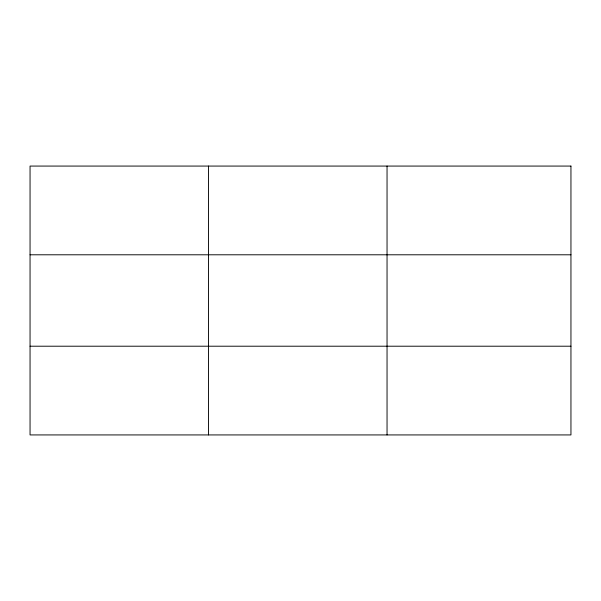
<?xml version="1.0" encoding="UTF-8"?>
<svg xmlns="http://www.w3.org/2000/svg" width="601" height="601" viewBox="0 0 601 601"><rect width="100%" height="100%" fill="white"/><g stroke="black" fill="none" stroke-linecap="round" stroke-linejoin="round"><path stroke-width="0.9" d="M208.547 166.071L208.547 434.929M387.044 166.071L387.044 434.929M30.05 254.794L570.95 254.794M30.05 346.206L570.95 346.206M570.95 166.071L570.95 434.929L30.05 434.929L30.05 166.071L570.95 166.071"/></g></svg>
